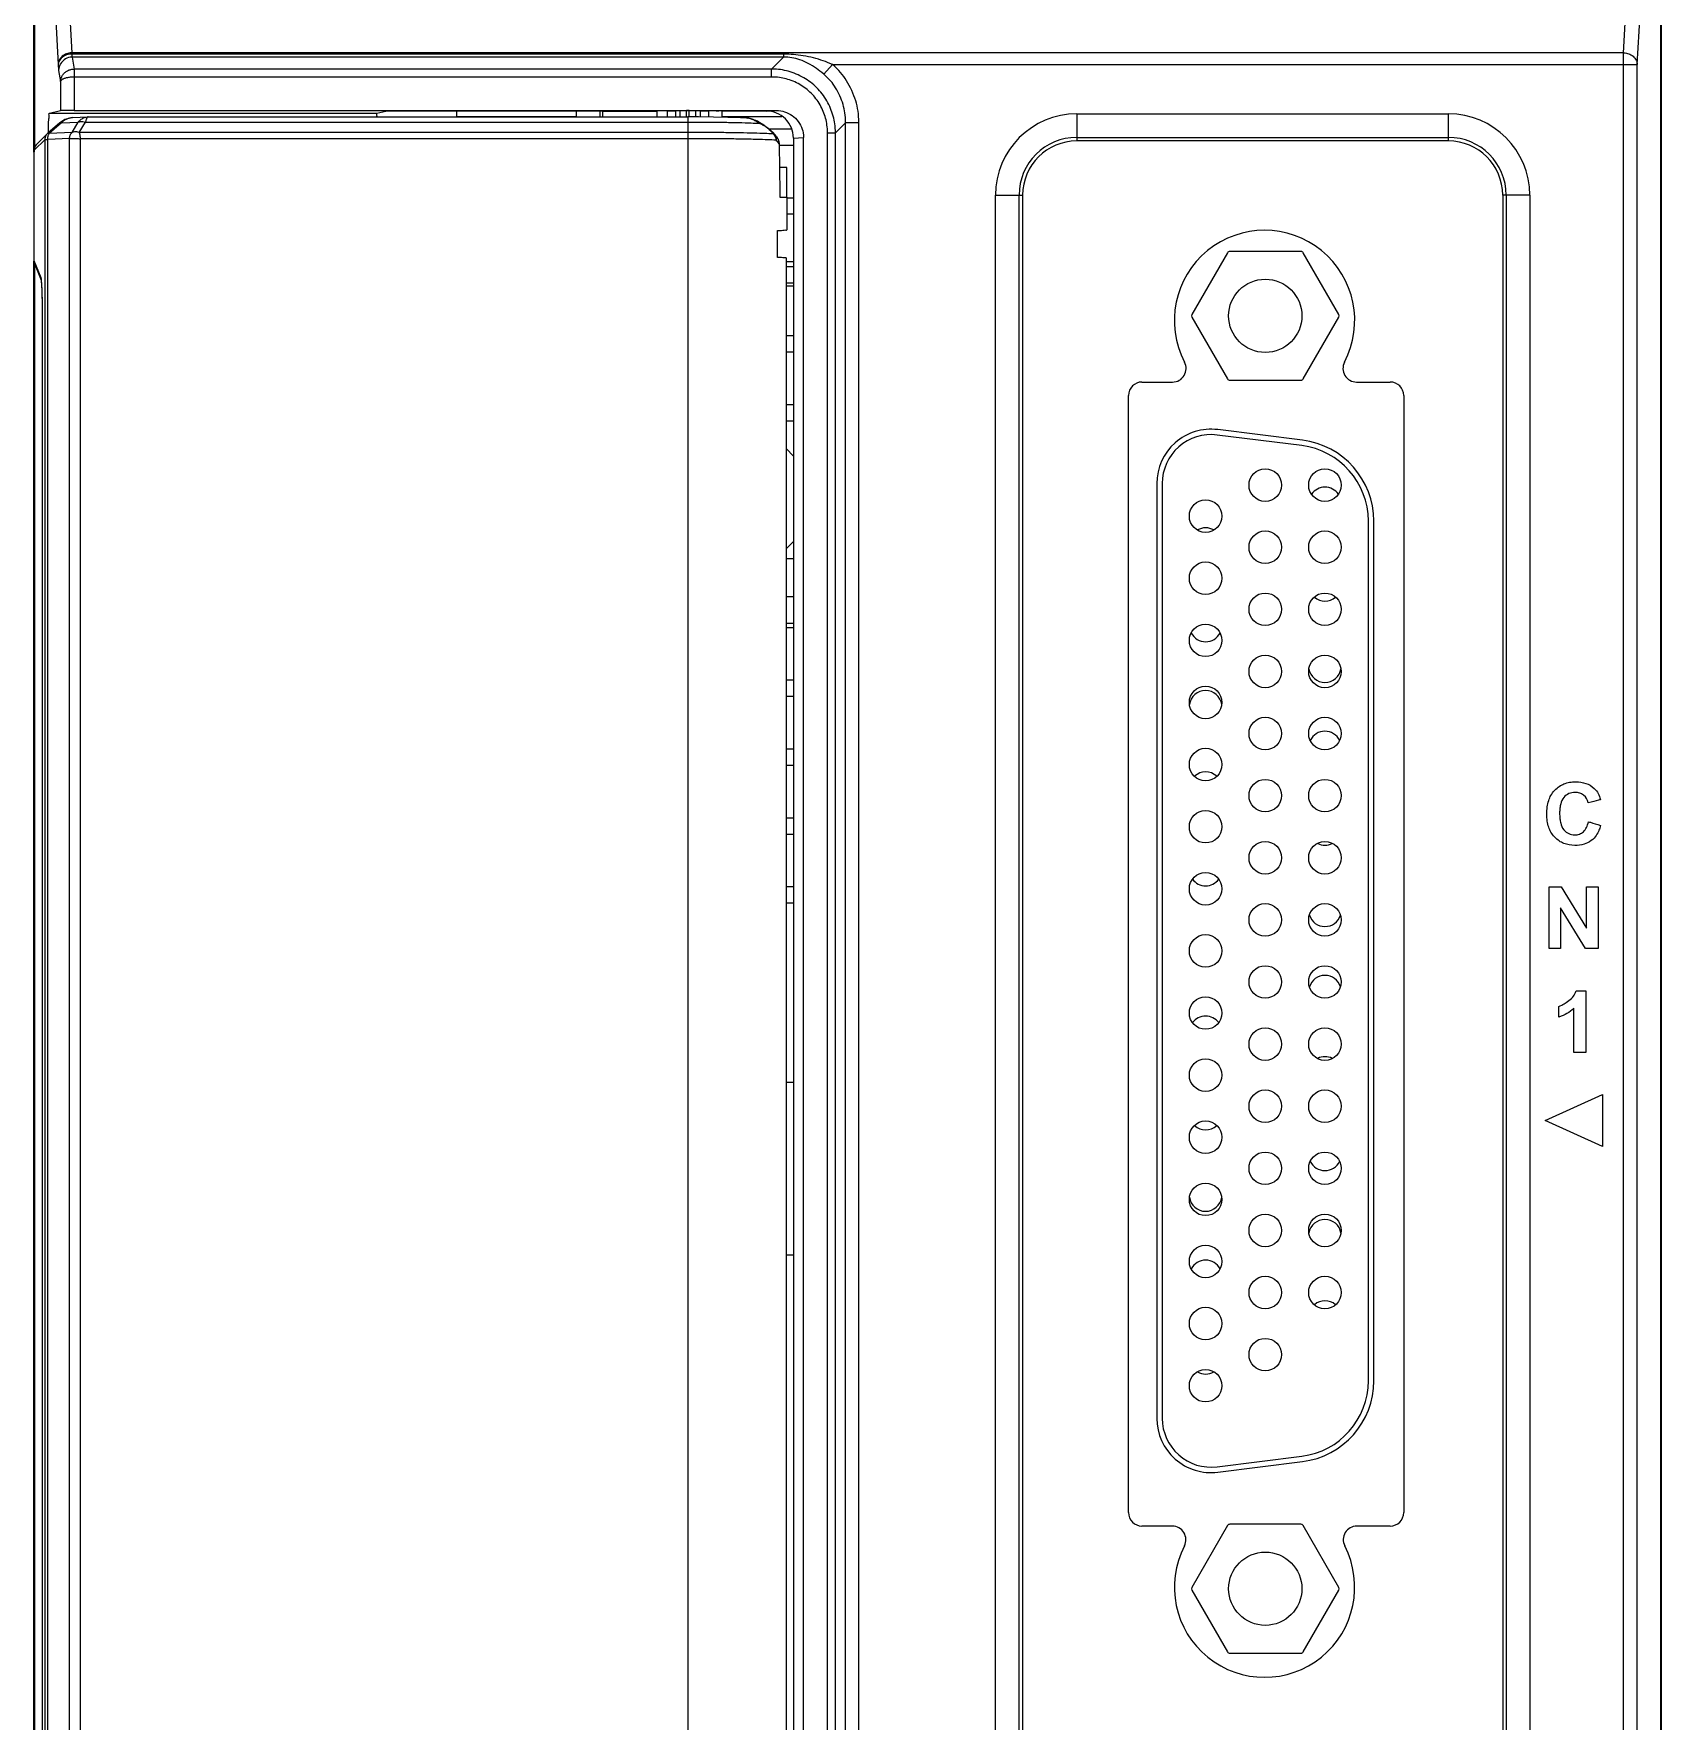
# Model space of a CAD drawing. Header units: millimetres. Extents: x 634 to 694, y 471 to 634.
# Drawn here: x 633.6 to 693.6, y 537.3 to 599.5 of the extents above; entities that cross this region are included whole.
import ezdxf

# ---------------------------------------------------------------- set-up
doc = ezdxf.new("R2010")
doc.units = ezdxf.units.MM
doc.layers.add('02___PRT_ALL_AXES', color=7, linetype='Continuous')

msp = doc.modelspace()

# ---------------------------------------------------------------- linework, layer by layer
for p, q in [((633.62, 595.171), (633.62, 631.565)), ((633.651, 595.353), (633.651, 631.562)), ((693.595, 631.562), (693.595, 473.616)), ((693.62, 631.644), (693.62, 473.644)), ((634.409, 600.244), (634.514, 598.409)), ((634.926, 600.378), (635.014, 598.835)), ((692.232, 598.835), (692.32, 600.378)), ((692.732, 598.409), (692.837, 600.244)), ((635.014, 598.835), (635.014, 598.789)), ((692.232, 598.835), (635.014, 598.835)), ((661.259, 598.789), (635.014, 598.789)), ((635.03, 598.679), (635.107, 598.237)), ((661.259, 598.679), (635.03, 598.679)), ((661.259, 598.679), (660.818, 598.237)), ((661.259, 598.789), (661.259, 598.679)), ((692.232, 474.479), (692.232, 598.835)), ((634.53, 598.189), (634.602, 597.779)), ((635.101, 597.943), (635.101, 596.715)), ((660.818, 597.943), (635.101, 597.943)), ((660.818, 598.237), (635.107, 598.237)), ((660.818, 597.943), (660.818, 598.237)), ((663.06, 598.409), (662.745, 598.045)), ((663.06, 598.409), (692.732, 598.409)), ((692.732, 474.479), (692.732, 598.409)), ((634.602, 597.779), (634.602, 596.711)), ((634.192, 596.609), (634.602, 596.711)), ((635.101, 596.715), (660.985, 596.715)), ((646.268, 596.609), (646.59, 596.689)), ((654.569, 596.689), (646.59, 596.689)), ((649.2, 596.694), (649.2, 596.472)), ((653.62, 596.472), (653.62, 596.689)), ((654.495, 596.472), (654.491, 596.689)), ((654.586, 596.689), (654.586, 596.472)), ((654.586, 596.689), (656.586, 596.689)), ((656.586, 596.689), (656.586, 596.472)), ((656.966, 596.698), (656.966, 596.472)), ((657.444, 596.703), (657.27, 596.701)), ((657.27, 596.701), (657.27, 596.472)), ((657.444, 596.472), (657.444, 596.703)), ((657.681, 596.472), (657.681, 596.705)), ((657.783, 596.472), (657.783, 596.705)), ((658.02, 596.471), (658.02, 596.703)), ((658.193, 596.701), (658.02, 596.703)), ((658.193, 596.47), (658.193, 596.701)), ((658.498, 596.468), (658.498, 596.698)), ((658.982, 596.689), (658.982, 596.46)), ((660.617, 596.689), (658.982, 596.689)), ((660.617, 596.689), (660.985, 596.715)), ((634.576, 596.255), (634.134, 595.872)), ((634.635, 596.255), (634.184, 595.865)), ((634.192, 596.609), (646.268, 596.609)), ((634.762, 596.375), (634.576, 596.255)), ((634.635, 596.255), (635.256, 596.284)), ((635.028, 595.904), (635.256, 596.284)), ((635.057, 596.447), (635.59, 596.472)), ((635.29, 595.9), (635.521, 596.284)), ((635.521, 596.284), (657.733, 596.284)), ((635.617, 596.472), (635.59, 596.471)), ((635.617, 596.472), (657.733, 596.472)), ((649.2, 596.494), (653.62, 596.494)), ((657.733, 596.472), (657.733, 486.896)), ((658.982, 596.494), (661.2, 596.494)), ((659.899, 596.432), (659.922, 596.431)), ((660.033, 596.41), (660.024, 596.412)), ((660.086, 596.391), (660.092, 596.387)), ((660.226, 596.341), (660.182, 596.359)), ((660.271, 596.322), (660.226, 596.341)), ((660.293, 596.312), (660.271, 596.322)), ((660.33, 596.294), (660.294, 596.312)), ((663.543, 596.255), (663.171, 595.884)), ((664.033, 596.255), (663.543, 596.255)), ((663.543, 486.373), (663.543, 596.255)), ((664.033, 486.373), (664.033, 596.255)), ((672.073, 596.589), (685.773, 596.589)), ((672.073, 596.589), (672.073, 595.589)), ((685.773, 595.589), (685.773, 596.589)), ((634.03, 595.645), (633.629, 595.244)), ((633.701, 595.44), (633.667, 595.39)), ((633.701, 595.44), (633.717, 595.456)), ((634.118, 595.857), (633.717, 595.456)), ((633.717, 595.456), (633.732, 595.471)), ((634.03, 486.922), (634.03, 595.645)), ((634.117, 595.857), (634.133, 595.872)), ((634.934, 595.675), (634.13, 595.638)), ((634.13, 486.929), (634.13, 595.638)), ((635.028, 595.904), (634.184, 595.865)), ((634.934, 486.891), (634.934, 595.675)), ((657.733, 595.9), (635.29, 595.9)), ((635.334, 486.896), (635.334, 595.671)), ((657.733, 595.671), (635.334, 595.671)), ((661.623, 595.69), (661.992, 595.716)), ((661.623, 595.689), (661.623, 486.939)), ((661.992, 486.912), (661.992, 595.716)), ((662.877, 595.884), (663.171, 595.884)), ((662.877, 486.744), (662.877, 595.884)), ((663.171, 486.744), (663.171, 595.884)), ((672.073, 595.719), (685.773, 595.719)), ((685.773, 595.589), (672.073, 595.589)), ((633.612, 594.754), (633.612, 591.326)), ((633.612, 594.754), (633.612, 594.754)), ((661.38, 594.609), (661.109, 594.609)), ((669.073, 593.589), (670.073, 593.589)), ((669.073, 503.589), (669.073, 593.589)), ((669.943, 503.589), (669.943, 593.589)), ((670.073, 593.589), (670.073, 503.589)), ((688.773, 593.589), (687.773, 593.589)), ((687.773, 593.589), (687.773, 503.589)), ((687.903, 593.589), (687.903, 503.589)), ((688.773, 593.589), (688.773, 503.589)), ((661.124, 593.509), (661.377, 593.509)), ((661.383, 593.509), (661.383, 592.313)), ((661.038, 591.293), (661.038, 592.286)), ((633.612, 591.371), (633.612, 591.371)), ((633.618, 591.181), (633.871, 590.549)), ((633.62, 490.97), (633.62, 591.15)), ((633.624, 591.121), (633.633, 591.088)), ((633.633, 591.088), (633.64, 591.07)), ((633.64, 591.07), (633.883, 590.459)), ((661.351, 591.274), (661.351, 491.303)), ((661.352, 591.144), (661.623, 591.145)), ((677.622, 591.464), (676.309, 589.189)), ((680.336, 591.514), (677.709, 591.514)), ((681.736, 589.189), (680.423, 591.464)), ((633.651, 491.071), (633.651, 591.047)), ((633.882, 590.467), (633.882, 590.466)), ((633.882, 590.466), (633.885, 590.444)), ((633.893, 590.355), (633.898, 590.29)), ((661.623, 590.343), (661.351, 590.344)), ((661.351, 590.244), (661.623, 590.244)), ((633.928, 588.746), (633.928, 493.372)), ((633.928, 588.746), (633.928, 588.746)), ((676.309, 589.089), (677.622, 586.814)), ((680.423, 586.814), (681.736, 589.089)), ((677.709, 586.764), (680.336, 586.764)), ((673.973, 545.019), (673.973, 586.199)), ((674.473, 586.699), (675.602, 586.699)), ((682.384, 586.699), (683.623, 586.699)), ((684.123, 586.199), (684.123, 545.019)), ((680.392, 584.553), (677.268, 584.943)), ((661.623, 583.971), (661.351, 584.243)), ((680.367, 584.354), (677.243, 584.745)), ((675.02, 582.959), (675.02, 548.49)), ((675.22, 582.959), (675.22, 548.49)), ((682.82, 549.873), (682.82, 581.576)), ((683.02, 549.873), (683.02, 581.576)), ((661.351, 580.545), (661.623, 580.817)), ((661.351, 578.794), (661.623, 578.794)), ((661.623, 577.794), (661.351, 577.794)), ((689.482, 568.088), (689.926, 568.088)), ((689.482, 565.811), (689.482, 568.088)), ((689.926, 568.088), (690.865, 566.557)), ((690.865, 568.088), (691.29, 568.088)), ((690.865, 566.557), (690.865, 568.088)), ((691.29, 568.088), (691.29, 565.811)), ((690.831, 565.811), (689.906, 567.308)), ((689.906, 567.308), (689.906, 565.811)), ((689.906, 565.811), (689.482, 565.811)), ((691.29, 565.811), (690.831, 565.811)), ((661.351, 560.882), (661.623, 560.882)), ((689.337, 559.471), (691.456, 560.427)), ((691.456, 560.427), (691.456, 558.516)), ((691.456, 558.516), (689.337, 559.471)), ((677.243, 546.704), (680.367, 547.094)), ((677.268, 546.505), (680.392, 546.896)), ((675.592, 544.519), (674.473, 544.519)), ((677.622, 544.534), (676.309, 542.259)), ((680.336, 544.584), (677.709, 544.584)), ((681.736, 542.259), (680.423, 544.534)), ((683.623, 544.519), (682.394, 544.519)), ((676.309, 542.159), (677.622, 539.884)), ((680.423, 539.884), (681.736, 542.159)), ((677.709, 539.834), (680.336, 539.834))]:
    msp.add_line(p, q)
for points in [[(635.058, 596.447), (635.012, 596.443), (634.762, 596.375)], [(659.899, 596.432), (659.668, 596.442), (659.204, 596.456), (658.68, 596.466), (658.124, 596.471), (657.733, 596.472)], [(660.097, 596.39), (660.059, 596.402), (660.033, 596.41)], [(660.182, 596.359), (660.139, 596.375), (660.097, 596.39)], [(633.614, 594.998), (633.613, 594.911), (633.612, 594.815), (633.612, 594.754)], [(633.619, 595.143), (633.616, 595.076), (633.614, 594.998)], [(633.667, 595.39), (633.639, 595.325), (633.629, 595.276), (633.624, 595.239), (633.621, 595.196), (633.619, 595.143)], [(633.612, 591.326), (633.613, 591.26), (633.615, 591.207), (633.618, 591.167), (633.624, 591.121)], [(633.885, 590.444), (633.889, 590.407), (633.893, 590.355)], [(633.898, 590.29), (633.902, 590.211), (633.906, 590.119), (633.91, 590.014), (633.914, 589.897), (633.917, 589.768), (633.92, 589.626), (633.923, 589.473), (633.925, 589.309), (633.927, 589.134), (633.928, 588.951), (633.928, 588.746)]]:
    msp.add_lwpolyline(points)
for centre, radius, start, end in [((672.073, 593.589), 3, 90, 180), ((685.773, 593.589), 3, 0, 90), ((659.503, 594.609), 1.877, 36.93163, 42.72586), ((672.073, 593.589), 2.13, 90, 180), ((672.073, 593.589), 2, 90, 180), ((685.773, 593.589), 2.13, 0, 90), ((685.773, 593.589), 2, 0, 90), ((678.993, 588.969), 3.325, 332.43561, 207.56439), ((677.709, 591.414), 0.1, 90, 150), ((680.336, 591.414), 0.1, 30, 90), ((676.396, 589.139), 0.1, 150, 210), ((681.649, 589.139), 0.1, 330, 30), ((675.602, 587.199), 0.5, 270, 27.56439), ((682.384, 587.199), 0.5, 152.43561, 270), ((677.709, 586.864), 0.1, 210, 270), ((680.336, 586.864), 0.1, 270, 330), ((674.473, 586.199), 0.5, 90, 180), ((683.623, 586.199), 0.5, 0, 90), ((677.02, 582.959), 2, 82.87498, 180), ((677.02, 582.959), 1.8, 82.87498, 180), ((680.02, 581.576), 2.8, 0, 82.87498), ((680.02, 581.576), 3, 0, 82.87498), ((680.02, 549.873), 2.8, 277.12502, 0), ((680.02, 549.873), 3, 277.12502, 0), ((677.02, 548.49), 2, 180, 277.12502), ((677.02, 548.49), 1.8, 180, 277.12502), ((674.473, 545.019), 0.5, 180, 270), ((675.592, 544.019), 0.5, 332.77304, 90), ((677.709, 544.484), 0.1, 90, 150), ((680.336, 544.484), 0.1, 30, 90), ((682.394, 544.019), 0.5, 90, 207.22696), ((683.623, 545.019), 0.5, 270, 0), ((678.993, 542.269), 3.325, 152.77304, 27.22696), ((676.396, 542.209), 0.1, 150, 210), ((681.649, 542.209), 0.1, 330, 30), ((677.709, 539.934), 0.1, 210, 270), ((680.336, 539.934), 0.1, 270, 330)]:
    msp.add_arc(centre, radius, start, end)
for points, knots in [([(635.014, 598.835), (634.937, 598.834), (634.829, 598.811), (634.658, 598.72), (634.545, 598.574), (634.516, 598.475), (634.514, 598.409)], [0, 0, 0, 0, 0.192261, 0.3781807, 0.5535847, 0.7200887, 0.7200887, 0.7200887, 0.7200887]), ([(635.014, 598.789), (634.913, 598.787), (634.775, 598.756), (634.573, 598.611), (634.517, 598.489), (634.514, 598.409)], [0, 0, 0, 0, 0.2524239, 0.4816054, 0.6820961, 0.6820961, 0.6820961, 0.6820961]), ([(635.03, 598.679), (634.927, 598.678), (634.778, 598.634), (634.577, 598.438), (634.531, 598.29), (634.53, 598.189)], [0, 0, 0, 0, 0.2576747, 0.5137001, 0.7671949, 0.7671949, 0.7671949, 0.7671949]), ([(635.014, 598.789), (635.016, 598.761), (635.02, 598.728), (635.024, 598.695), (635.03, 598.679)], [0, 0, 0, 0, 0.0699317, 0.111398, 0.111398, 0.111398, 0.111398]), ([(663.06, 598.409), (662.928, 598.466), (662.73, 598.542), (662.356, 598.655), (661.995, 598.732), (661.612, 598.779), (661.404, 598.789), (661.259, 598.789)], [0, 0, 0, 0, 0.361683, 0.741737, 1.122096, 1.492209, 1.852941, 1.852941, 1.852941, 1.852941]), ([(662.745, 598.045), (662.639, 598.138), (662.48, 598.26), (662.173, 598.451), (661.874, 598.583), (661.555, 598.664), (661.379, 598.68), (661.259, 598.679)], [0, 0, 0, 0, 0.352992, 0.703733, 1.037313, 1.349983, 1.650201, 1.650201, 1.650201, 1.650201]), ([(692.232, 598.835), (692.309, 598.834), (692.416, 598.812), (692.587, 598.721), (692.701, 598.574), (692.731, 598.476), (692.732, 598.409)], [0, 0, 0, 0, 0.1906664, 0.3762645, 0.5532169, 0.7200816, 0.7200816, 0.7200816, 0.7200816]), ([(634.514, 598.409), (634.517, 598.353), (634.521, 598.287), (634.524, 598.221), (634.53, 598.189)], [0, 0, 0, 0, 0.1393171, 0.2209294, 0.2209294, 0.2209294, 0.2209294]), ([(634.602, 597.779), (634.602, 597.803), (634.606, 597.838), (634.62, 597.901), (634.643, 597.958), (634.674, 598.013), (634.712, 598.063), (634.757, 598.107), (634.807, 598.146), (634.862, 598.179), (634.921, 598.205), (634.981, 598.223), (635.046, 598.235), (635.082, 598.237), (635.107, 598.237)], [0, 0, 0, 0, 0.0604586, 0.1220839, 0.1845321, 0.247372, 0.3100635, 0.3726756, 0.4359725, 0.4999101, 0.5639896, 0.6276536, 0.6905008, 0.7534709, 0.7534709, 0.7534709, 0.7534709]), ([(635.101, 597.943), (635.077, 597.943), (635.042, 597.942), (634.979, 597.937), (634.92, 597.93), (634.862, 597.921), (634.809, 597.909), (634.76, 597.896), (634.716, 597.88), (634.678, 597.863), (634.647, 597.844), (634.623, 597.824), (634.607, 597.801), (634.602, 597.788), (634.602, 597.779)], [0, 0, 0, 0, 0.0615036, 0.1225232, 0.1827835, 0.2411286, 0.2963399, 0.3473601, 0.3937218, 0.4353838, 0.4718888, 0.502839, 0.5286531, 0.5507574, 0.5507574, 0.5507574, 0.5507574]), ([(635.107, 598.237), (635.105, 598.215), (635.106, 598.168), (635.102, 598.062), (635.102, 597.996), (635.101, 597.943)], [0, 0, 0, 0, 0.0562951, 0.1616664, 0.2942341, 0.2942341, 0.2942341, 0.2942341]), ([(663.171, 595.884), (663.17, 596.133), (663.115, 596.486), (662.878, 597.083), (662.501, 597.567), (662.017, 597.944), (661.42, 598.181), (661.067, 598.236), (660.818, 598.237)], [0, 0, 0, 0, 0.621879, 1.235026, 1.843105, 2.451286, 3.064506, 3.686287, 3.686287, 3.686287, 3.686287]), ([(662.877, 595.884), (662.877, 596.101), (662.831, 596.41), (662.625, 596.936), (662.294, 597.361), (661.869, 597.691), (661.345, 597.897), (661.035, 597.943), (660.818, 597.943)], [0, 0, 0, 0, 0.542625, 1.08144, 1.615912, 2.149621, 2.6877, 3.230869, 3.230869, 3.230869, 3.230869]), ([(663.543, 596.255), (663.545, 596.529), (663.489, 596.913), (663.191, 597.579), (662.945, 597.872), (662.745, 598.045)], [0, 0, 0, 0, 0.684567, 1.354509, 2.015381, 2.015381, 2.015381, 2.015381]), ([(664.033, 596.255), (664.033, 596.584), (663.962, 597.046), (663.599, 597.846), (663.302, 598.2), (663.06, 598.409)], [0, 0, 0, 0, 0.820326, 1.630694, 2.428837, 2.428837, 2.428837, 2.428837]), ([(635.101, 596.715), (635.026, 596.715), (634.927, 596.714), (634.771, 596.716), (634.664, 596.709), (634.618, 596.715), (634.602, 596.711)], [0, 0, 0, 0, 0.1873002, 0.3473283, 0.4567826, 0.4997374, 0.4997374, 0.4997374, 0.4997374]), ([(656.966, 596.698), (656.879, 596.697), (656.765, 596.696), (656.651, 596.695), (656.586, 596.694)], [0, 0, 0, 0, 0.2189211, 0.3800302, 0.3800302, 0.3800302, 0.3800302]), ([(656.966, 596.698), (657.013, 596.698), (657.073, 596.699), (657.183, 596.7), (657.236, 596.7), (657.27, 596.701)], [0, 0, 0, 0, 0.1161964, 0.2181787, 0.3042441, 0.3042441, 0.3042441, 0.3042441]), ([(657.444, 596.703), (657.468, 596.704), (657.509, 596.704), (657.594, 596.705), (657.643, 596.705), (657.681, 596.705)], [0, 0, 0, 0, 0.0612108, 0.1430482, 0.2370125, 0.2370125, 0.2370125, 0.2370125]), ([(657.783, 596.705), (657.82, 596.705), (657.869, 596.705), (657.955, 596.704), (657.995, 596.704), (658.02, 596.703)], [0, 0, 0, 0, 0.0939643, 0.1758017, 0.2370125, 0.2370125, 0.2370125, 0.2370125]), ([(658.193, 596.701), (658.228, 596.7), (658.281, 596.7), (658.39, 596.699), (658.451, 596.698), (658.498, 596.698)], [0, 0, 0, 0, 0.0860654, 0.1880478, 0.3042441, 0.3042441, 0.3042441, 0.3042441]), ([(658.982, 596.689), (658.982, 596.712), (658.861, 596.665), (658.737, 596.714), (658.601, 596.697), (658.498, 596.698)], [0, 0, 0, 0, 0.0581145, 0.2257566, 0.4845027, 0.4845027, 0.4845027, 0.4845027]), ([(661.623, 595.689), (661.623, 595.846), (661.57, 596.071), (661.35, 596.419), (661.002, 596.636), (660.778, 596.689), (660.623, 596.689)], [0, 0, 0, 0, 0.391634, 0.781957, 1.172165, 1.560504, 1.560504, 1.560504, 1.560504]), ([(660.985, 596.715), (661.112, 596.715), (661.293, 596.682), (661.59, 596.536), (661.813, 596.315), (661.959, 596.02), (661.992, 595.841), (661.992, 595.716)], [0, 0, 0, 0, 0.316234, 0.631373, 0.944972, 1.257176, 1.568659, 1.568659, 1.568659, 1.568659]), ([(634.156, 596.069), (634.156, 596.184), (634.15, 596.329), (634.196, 596.484), (634.166, 596.602), (634.192, 596.609)], [0, 0, 0, 0, 0.2874811, 0.4738227, 0.5417231, 0.5417231, 0.5417231, 0.5417231]), ([(634.576, 596.255), (634.581, 596.259), (634.591, 596.263), (634.613, 596.262), (634.625, 596.259), (634.635, 596.255)], [0, 0, 0, 0, 0.015615, 0.03550557, 0.06136965, 0.06136965, 0.06136965, 0.06136965]), ([(634.982, 596.438), (634.961, 596.435), (634.931, 596.428), (634.902, 596.419), (634.884, 596.413)], [0, 0, 0, 0, 0.0530852, 0.1018441, 0.1018441, 0.1018441, 0.1018441]), ([(635.256, 596.284), (635.288, 596.294), (635.337, 596.303), (635.433, 596.302), (635.484, 596.294), (635.521, 596.284)], [0, 0, 0, 0, 0.0836307, 0.1730893, 0.2677121, 0.2677121, 0.2677121, 0.2677121]), ([(635.257, 596.284), (635.294, 596.331), (635.354, 596.389), (635.48, 596.456), (635.549, 596.469), (635.59, 596.471)], [0, 0, 0, 0, 0.151186, 0.2908707, 0.3927484, 0.3927484, 0.3927484, 0.3927484]), ([(635.616, 596.472), (635.602, 596.471), (635.574, 596.446), (635.56, 596.418), (635.551, 596.391)], [0, 0, 0, 0, 0.0357145, 0.1081263, 0.1081263, 0.1081263, 0.1081263]), ([(646.268, 596.609), (646.242, 596.602), (646.259, 596.532), (646.257, 596.5), (646.256, 596.472)], [0, 0, 0, 0, 0.0679004, 0.1384448, 0.1384448, 0.1384448, 0.1384448]), ([(657.733, 596.285), (657.981, 596.285), (658.329, 596.283), (658.935, 596.278), (659.494, 596.268), (659.789, 596.26), (659.979, 596.254)], [0, 0, 0, 0, 0.618872, 1.21926, 1.769645, 2.246598, 2.246598, 2.246598, 2.246598]), ([(660.024, 596.412), (660.02, 596.414), (660.004, 596.418), (659.988, 596.422), (659.97, 596.425)], [0, 0, 0, 0, 0.01119014, 0.05583459, 0.05583459, 0.05583459, 0.05583459]), ([(660.092, 596.388), (660.091, 596.388), (660.079, 596.393), (660.054, 596.403), (660.036, 596.409), (660.024, 596.412)], [0, 0, 0, 0, 0.00500043, 0.04265134, 0.07245168, 0.07245168, 0.07245168, 0.07245168]), ([(660.236, 596.315), (660.21, 596.33), (660.173, 596.348), (660.101, 596.38), (660.063, 596.394), (660.036, 596.403)], [0, 0, 0, 0, 0.0746537, 0.1475265, 0.2189389, 0.2189389, 0.2189389, 0.2189389]), ([(660.189, 596.354), (660.171, 596.36), (660.149, 596.368), (660.113, 596.38), (660.098, 596.385), (660.092, 596.388)], [0, 0, 0, 0, 0.0455465, 0.0868043, 0.1018587, 0.1018587, 0.1018587, 0.1018587]), ([(660.364, 596.238), (660.357, 596.252), (660.346, 596.27), (660.331, 596.286), (660.321, 596.294)], [0, 0, 0, 0, 0.03677374, 0.07077775, 0.07077775, 0.07077775, 0.07077775]), ([(660.599, 596.107), (660.555, 596.137), (660.486, 596.179), (660.414, 596.216), (660.364, 596.238)], [0, 0, 0, 0, 0.1317954, 0.2695213, 0.2695213, 0.2695213, 0.2695213]), ([(660.448, 596.229), (660.48, 596.21), (660.526, 596.179), (660.571, 596.147), (660.601, 596.125)], [0, 0, 0, 0, 0.0920532, 0.1843604, 0.1843604, 0.1843604, 0.1843604]), ([(660.675, 596.069), (660.704, 596.046), (660.744, 596.013), (660.82, 595.947), (660.857, 595.91), (660.882, 595.883)], [0, 0, 0, 0, 0.0930351, 0.186133, 0.2789911, 0.2789911, 0.2789911, 0.2789911]), ([(633.629, 595.244), (633.629, 595.278), (633.636, 595.326), (633.669, 595.397), (633.69, 595.427), (633.701, 595.44)], [0, 0, 0, 0, 0.0855385, 0.1708396, 0.2124467, 0.2124467, 0.2124467, 0.2124467]), ([(634.03, 595.645), (634.03, 595.66), (634.031, 595.682), (634.039, 595.721), (634.051, 595.759), (634.071, 595.798), (634.085, 595.819), (634.097, 595.834)], [0, 0, 0, 0, 0.0378041, 0.0760357, 0.1154402, 0.1576042, 0.2042007, 0.2042007, 0.2042007, 0.2042007]), ([(634.03, 595.645), (634.035, 595.642), (634.05, 595.644), (634.085, 595.639), (634.109, 595.639), (634.129, 595.638)], [0, 0, 0, 0, 0.01396204, 0.04766571, 0.09982447, 0.09982447, 0.09982447, 0.09982447]), ([(634.129, 595.638), (634.129, 595.653), (634.129, 595.675), (634.131, 595.715), (634.138, 595.753), (634.148, 595.79), (634.159, 595.818), (634.164, 595.83), (634.164, 595.831)], [0, 0, 0, 0, 0.0383491, 0.0764287, 0.1147428, 0.1543434, 0.1949174, 0.197472, 0.197472, 0.197472, 0.197472]), ([(634.184, 595.865), (634.176, 595.87), (634.166, 595.875), (634.147, 595.878), (634.138, 595.875), (634.134, 595.872)], [0, 0, 0, 0, 0.02348204, 0.0407912, 0.05405868, 0.05405868, 0.05405868, 0.05405868]), ([(634.934, 595.675), (634.934, 595.689), (634.934, 595.709), (634.939, 595.746), (634.948, 595.781), (634.962, 595.816), (634.98, 595.848), (635.003, 595.879), (635.018, 595.894), (635.029, 595.904)], [0, 0, 0, 0, 0.0345607, 0.0700101, 0.1065282, 0.1437808, 0.1812948, 0.218601, 0.2554957, 0.2554957, 0.2554957, 0.2554957]), ([(634.934, 595.675), (634.978, 595.675), (635.048, 595.674), (635.193, 595.672), (635.273, 595.671), (635.334, 595.671)], [0, 0, 0, 0, 0.1102561, 0.2479296, 0.4000244, 0.4000244, 0.4000244, 0.4000244]), ([(635.29, 595.9), (635.254, 595.91), (635.204, 595.92), (635.108, 595.922), (635.06, 595.914), (635.028, 595.904)], [0, 0, 0, 0, 0.0937609, 0.1823192, 0.2649528, 0.2649528, 0.2649528, 0.2649528]), ([(635.334, 595.671), (635.334, 595.685), (635.333, 595.705), (635.33, 595.743), (635.326, 595.778), (635.319, 595.813), (635.311, 595.845), (635.301, 595.875), (635.295, 595.89), (635.29, 595.9)], [0, 0, 0, 0, 0.0357008, 0.0719397, 0.1082424, 0.1436042, 0.1770293, 0.2077381, 0.2355636, 0.2355636, 0.2355636, 0.2355636]), ([(660.873, 595.846), (660.755, 595.853), (660.554, 595.861), (660.13, 595.875), (659.628, 595.885), (659.042, 595.894), (658.377, 595.899), (658.001, 595.901), (657.733, 595.9)], [0, 0, 0, 0, 0.29477, 0.70051, 1.218777, 1.819919, 2.469785, 3.140295, 3.140295, 3.140295, 3.140295]), ([(660.983, 595.617), (660.864, 595.624), (660.658, 595.632), (660.224, 595.645), (659.704, 595.656), (659.096, 595.664), (658.404, 595.669), (658.013, 595.671), (657.733, 595.671)], [0, 0, 0, 0, 0.298622, 0.715384, 1.250666, 1.874964, 2.551993, 3.250388, 3.250388, 3.250388, 3.250388]), ([(660.873, 595.846), (660.884, 595.836), (660.9, 595.82), (660.914, 595.802), (660.922, 595.79)], [0, 0, 0, 0, 0.03710767, 0.07498492, 0.07498492, 0.07498492, 0.07498492]), ([(660.964, 595.788), (660.955, 595.799), (660.939, 595.814), (660.921, 595.826), (660.908, 595.832)], [0, 0, 0, 0, 0.03480305, 0.07130985, 0.07130985, 0.07130985, 0.07130985]), ([(660.922, 595.79), (660.931, 595.777), (660.944, 595.755), (660.955, 595.733), (660.961, 595.716)], [0, 0, 0, 0, 0.03976737, 0.08295912, 0.08295912, 0.08295912, 0.08295912]), ([(660.964, 595.788), (660.971, 595.779), (660.98, 595.765), (660.993, 595.733), (660.996, 595.716), (660.996, 595.702)], [0, 0, 0, 0, 0.02956119, 0.05985035, 0.09316135, 0.09316135, 0.09316135, 0.09316135]), ([(661.096, 595.477), (661.075, 595.506), (661.042, 595.549), (661.007, 595.591), (660.983, 595.617)], [0, 0, 0, 0, 0.0901768, 0.1803276, 0.1803276, 0.1803276, 0.1803276]), ([(661.096, 595.477), (661.1, 595.215), (661.104, 594.955), (661.108, 594.695), (661.109, 594.609)], [0, 0, 0, 0, 0.6546631, 0.8680343, 0.8680343, 0.8680343, 0.8680343]), ([(633.629, 595.244), (633.622, 595.236), (633.627, 595.208), (633.618, 595.156), (633.617, 595.084), (633.614, 595.001), (633.613, 594.918), (633.613, 594.831), (633.612, 594.785), (633.612, 594.754)], [0, 0, 0, 0, 0.0252732, 0.082457, 0.1580438, 0.2423277, 0.3286267, 0.412446, 0.4909037, 0.4909037, 0.4909037, 0.4909037]), ([(661.109, 594.609), (661.111, 594.432), (661.116, 594.102), (661.121, 593.772), (661.124, 593.509)], [0, 0, 0, 0, 0.442675, 1.10011, 1.10011, 1.10011, 1.10011]), ([(661.377, 593.509), (661.378, 593.656), (661.378, 593.861), (661.379, 594.257), (661.38, 594.462), (661.38, 594.609)], [0, 0, 0, 0, 0.366524, 0.733196, 1.100004, 1.100004, 1.100004, 1.100004]), ([(661.038, 592.286), (661.114, 592.289), (661.211, 592.283), (661.302, 592.314), (661.383, 592.297), (661.383, 592.313)], [0, 0, 0, 0, 0.1907404, 0.3070741, 0.3471018, 0.3471018, 0.3471018, 0.3471018]), ([(633.613, 591.344), (633.613, 591.335), (633.613, 591.322), (633.613, 591.299), (633.613, 591.277), (633.614, 591.257), (633.614, 591.237), (633.615, 591.218), (633.616, 591.202), (633.617, 591.19), (633.618, 591.184), (633.618, 591.181)], [0, 0, 0, 0, 0.0237394, 0.0457818, 0.067067, 0.0880025, 0.1080843, 0.126865, 0.1433596, 0.1562668, 0.1635764, 0.1635764, 0.1635764, 0.1635764]), ([(633.618, 591.181), (633.618, 591.147), (633.624, 591.118), (633.632, 591.091), (633.633, 591.088)], [0, 0, 0, 0, 0.08515891, 0.09462886, 0.09462886, 0.09462886, 0.09462886]), ([(661.351, 591.274), (661.324, 591.278), (661.275, 591.281), (661.162, 591.288), (661.094, 591.291), (661.038, 591.293)], [0, 0, 0, 0, 0.0682205, 0.1730778, 0.3140961, 0.3140961, 0.3140961, 0.3140961]), ([(633.91, 590.031), (633.911, 590.007), (633.912, 589.971), (633.913, 589.936), (633.913, 589.912)], [0, 0, 0, 0, 0.0602678, 0.1189158, 0.1189158, 0.1189158, 0.1189158]), ([(633.919, 589.68), (633.92, 589.655), (633.921, 589.615), (633.922, 589.575), (633.922, 589.546)], [0, 0, 0, 0, 0.0607301, 0.1336217, 0.1336217, 0.1336217, 0.1336217]), ([(633.926, 589.266), (633.926, 589.238), (633.926, 589.201), (633.927, 589.163), (633.927, 589.142)], [0, 0, 0, 0, 0.0710566, 0.1238041, 0.1238041, 0.1238041, 0.1238041]), ([(689.693, 571.646, 64.632), (689.806, 571.767, 64.632), (689.961, 571.867, 64.632), (690.243, 571.949, 64.632), (690.515, 571.971, 64.632), (690.851, 571.919, 64.632), (691.042, 571.811, 64.632), (691.145, 571.715, 64.632)], [0, 0, 0, 0, 0.413411, 0.626385, 0.85498, 1.238924, 1.591079, 1.591079, 1.591079, 1.591079]), ([(689.691, 569.921, 64.632), (689.574, 570.044, 64.632), (689.483, 570.216, 64.632), (689.408, 570.519, 64.632), (689.394, 570.77, 64.632), (689.408, 571.024, 64.632), (689.483, 571.34, 64.632), (689.573, 571.519, 64.632), (689.693, 571.646, 64.632)], [0, 0, 0, 0, 0.426361, 0.658324, 0.912743, 1.180991, 1.4233, 1.860002, 1.860002, 1.860002, 1.860002]), ([(690.757, 571.466, 64.632), (690.706, 571.507, 64.632), (690.618, 571.55, 64.632), (690.421, 571.58, 64.632), (690.209, 571.541, 64.632), (690.006, 571.39, 64.632), (689.913, 571.184, 64.632), (689.878, 570.981, 64.632), (689.87, 570.796, 64.632), (689.877, 570.61, 64.632), (689.915, 570.394, 64.632), (689.958, 570.268, 64.632), (690.028, 570.186, 64.632)], [0, 0, 0, 0, 0.161781, 0.333916, 0.568579, 0.796051, 1.061638, 1.225239, 1.414436, 1.614632, 1.786044, 2.057237, 2.057237, 2.057237, 2.057237]), ([(691.378, 571.298, 64.632), (691.35, 571.291, 64.632), (691.214, 571.258, 64.632), (691.078, 571.225, 64.632), (690.926, 571.188, 64.632)], [0, 0, 0, 0, 0.0726948, 0.4652466, 0.4652466, 0.4652466, 0.4652466]), ([(691.042, 569.793, 64.632), (690.946, 569.72, 64.632), (690.773, 569.643, 64.632), (690.409, 569.59, 64.632), (690.009, 569.667, 64.632), (689.802, 569.803, 64.632), (689.691, 569.921, 64.632)], [0, 0, 0, 0, 0.303114, 0.640816, 1.061342, 1.466644, 1.466644, 1.466644, 1.466644]), ([(690.028, 570.186, 64.632), (690.087, 570.117, 64.632), (690.196, 570.036, 64.632), (690.414, 569.991, 64.632), (690.605, 570.02, 64.632), (690.828, 570.16, 64.632), (690.9, 570.327, 64.632), (690.937, 570.488, 64.632)], [0, 0, 0, 0, 0.225135, 0.454997, 0.627887, 0.797217, 1.211229, 1.211229, 1.211229, 1.211229]), ([(690.937, 570.488, 64.632), (690.965, 570.479, 64.632), (691.099, 570.438, 64.632), (691.233, 570.397, 64.632), (691.383, 570.35, 64.632)], [0, 0, 0, 0, 0.0730104, 0.4672667, 0.4672667, 0.4672667, 0.4672667]), ([(691.383, 570.35, 64.632), (691.364, 570.279, 64.632), (691.298, 570.094, 64.632), (691.193, 569.908, 64.632), (691.042, 569.793, 64.632)], [0, 0, 0, 0, 0.1852281, 0.6591343, 0.6591343, 0.6591343, 0.6591343]), ([(690.486, 564.255, 64.632), (690.508, 564.255, 64.632), (690.614, 564.255, 64.632), (690.72, 564.255, 64.632), (690.839, 564.255, 64.632)], [0, 0, 0, 0, 0.0551754, 0.3531223, 0.3531223, 0.3531223, 0.3531223]), ([(690.839, 564.255, 64.632), (690.839, 564.112, 64.632), (690.839, 563.428, 64.632), (690.839, 562.743, 64.632), (690.839, 561.973, 64.632)], [0, 0, 0, 0, 0.356567, 2.282031, 2.282031, 2.282031, 2.282031]), ([(689.841, 563.285, 64.632), (689.841, 563.309, 64.632), (689.841, 563.428, 64.632), (689.841, 563.548, 64.632), (689.841, 563.681, 64.632)], [0, 0, 0, 0, 0.0620117, 0.396875, 0.396875, 0.396875, 0.396875]), ([(690.403, 561.973, 64.632), (690.403, 562.075, 64.632), (690.403, 562.568, 64.632), (690.403, 563.061, 64.632), (690.403, 563.616, 64.632)], [0, 0, 0, 0, 0.256767, 1.643311, 1.643311, 1.643311, 1.643311]), ([(690.839, 561.973, 64.632), (690.812, 561.973, 64.632), (690.681, 561.973, 64.632), (690.55, 561.973, 64.632), (690.403, 561.973, 64.632)], [0, 0, 0, 0, 0.0680406, 0.4354601, 0.4354601, 0.4354601, 0.4354601])]:
    msp.add_open_spline(points, degree=3, knots=knots)
for points in [[(657.783, 596.705), (657.762, 596.705), (657.732, 596.705), (657.701, 596.705), (657.681, 596.705)], [(634.153, 595.888), (634.154, 595.961), (634.155, 595.997), (634.156, 596.069)], [(634.773, 596.362), (634.713, 596.327), (634.685, 596.304), (634.635, 596.255)], [(634.884, 596.413), (634.838, 596.397), (634.815, 596.386), (634.773, 596.362)], [(635.057, 596.447), (635.027, 596.445), (635.012, 596.444), (634.982, 596.438)], [(635.551, 596.391), (635.537, 596.349), (635.531, 596.328), (635.521, 596.285)], [(659.97, 596.425), (659.951, 596.428), (659.941, 596.429), (659.922, 596.431)], [(659.974, 596.422), (659.953, 596.427), (659.943, 596.429), (659.922, 596.431)], [(660.036, 596.403), (660.012, 596.412), (659.999, 596.416), (659.974, 596.422)], [(659.979, 596.254), (660.104, 596.25), (660.166, 596.248), (660.29, 596.242)], [(660.235, 596.336), (660.217, 596.344), (660.207, 596.347), (660.189, 596.354)], [(660.285, 596.315), (660.266, 596.324), (660.255, 596.328), (660.235, 596.336)], [(660.301, 596.279), (660.275, 596.294), (660.263, 596.301), (660.236, 596.315)], [(660.29, 596.242), (660.305, 596.241), (660.313, 596.241), (660.328, 596.24)], [(660.321, 596.294), (660.311, 596.303), (660.305, 596.306), (660.293, 596.312)], [(660.364, 596.238), (660.339, 596.255), (660.326, 596.263), (660.301, 596.279)], [(660.328, 596.24), (660.342, 596.24), (660.349, 596.239), (660.364, 596.238)], [(660.33, 596.294), (660.346, 596.287), (660.353, 596.283), (660.368, 596.275)], [(660.368, 596.275), (660.401, 596.257), (660.417, 596.248), (660.448, 596.229)], [(660.699, 596.03), (660.66, 596.063), (660.64, 596.078), (660.599, 596.107)], [(660.601, 596.125), (660.631, 596.103), (660.645, 596.092), (660.675, 596.069)], [(634.097, 595.834), (634.104, 595.843), (634.109, 595.848), (634.117, 595.857)], [(634.164, 595.831), (634.167, 595.838), (634.169, 595.842), (634.173, 595.85)], [(634.173, 595.85), (634.177, 595.856), (634.179, 595.859), (634.183, 595.865)], [(660.79, 595.943), (660.755, 595.979), (660.737, 595.997), (660.699, 596.03)], [(660.873, 595.846), (660.842, 595.886), (660.825, 595.906), (660.79, 595.943)], [(660.908, 595.832), (660.895, 595.839), (660.888, 595.842), (660.873, 595.846)], [(660.961, 595.716), (660.968, 595.699), (660.97, 595.689), (660.975, 595.671)], [(660.975, 595.671), (660.98, 595.65), (660.982, 595.639), (660.983, 595.617)], [(660.995, 595.663), (660.992, 595.644), (660.989, 595.635), (660.983, 595.617)], [(660.996, 595.702), (660.997, 595.687), (660.997, 595.679), (660.995, 595.663)], [(661.003, 595.737), (661.039, 595.69), (661.053, 595.663), (661.073, 595.607)], [(661.073, 595.607), (661.09, 595.557), (661.095, 595.53), (661.096, 595.477)], [(633.612, 591.371), (633.612, 591.36), (633.612, 591.355), (633.613, 591.344)], [(633.871, 590.549), (633.871, 590.515), (633.873, 590.497), (633.883, 590.465)], [(633.871, 590.549), (633.885, 590.512), (633.884, 590.491), (633.886, 590.452)], [(633.886, 590.452), (633.887, 590.446), (633.887, 590.443), (633.887, 590.437)], [(633.887, 590.437), (633.889, 590.414), (633.89, 590.402), (633.891, 590.378)], [(633.891, 590.378), (633.893, 590.35), (633.894, 590.336), (633.896, 590.308)], [(633.896, 590.308), (633.898, 590.286), (633.899, 590.274), (633.9, 590.251)], [(633.9, 590.251), (633.902, 590.219), (633.903, 590.202), (633.905, 590.169)], [(633.905, 590.169), (633.907, 590.114), (633.908, 590.086), (633.91, 590.031)], [(633.913, 589.912), (633.916, 589.819), (633.917, 589.773), (633.919, 589.68)], [(633.922, 589.546), (633.924, 589.434), (633.925, 589.378), (633.926, 589.266)], [(633.927, 589.142), (633.928, 589.011), (633.928, 588.946), (633.928, 588.815)], [(633.928, 588.815), (633.928, 588.787), (633.928, 588.773), (633.928, 588.746)], [(690.926, 571.188, 64.632), (690.897, 571.315, 64.632), (690.859, 571.385, 64.632), (690.757, 571.466, 64.632)], [(691.145, 571.715, 64.632), (691.284, 571.584, 64.632), (691.325, 571.482, 64.632), (691.378, 571.298, 64.632)], [(689.841, 563.681, 64.632), (690.003, 563.734, 64.632), (690.077, 563.788, 64.632), (690.212, 563.892, 64.632)], [(690.212, 563.892, 64.632), (690.355, 564.004, 64.632), (690.424, 564.084, 64.632), (690.486, 564.255, 64.632)], [(690.403, 563.616, 64.632), (690.213, 563.437, 64.632), (690.089, 563.367, 64.632), (689.841, 563.285, 64.632)]]:
    msp.add_open_spline(points, degree=3)
at = {"layer": '02___PRT_ALL_AXES'}
for p, q in [((660.718, 596.034), (661.554, 596.034)), ((661.096, 595.434), (661.623, 595.434)), ((661.383, 593.494), (661.623, 593.494)), ((661.383, 592.894), (661.623, 592.894)), ((661.351, 590.954), (661.623, 590.954)), ((661.351, 590.354), (661.623, 590.354)), ((661.351, 588.414), (661.623, 588.414)), ((661.351, 587.814), (661.623, 587.814)), ((661.351, 585.874), (661.623, 585.874)), ((661.351, 585.274), (661.623, 585.274)), ((661.6, 580.794), (661.623, 580.794)), ((661.351, 580.194), (661.623, 580.194)), ((661.351, 577.654), (661.623, 577.654)), ((661.351, 575.714), (661.623, 575.714)), ((661.351, 575.114), (661.623, 575.114)), ((661.351, 573.174), (661.623, 573.174)), ((661.351, 572.574), (661.623, 572.574)), ((661.351, 570.634), (661.623, 570.634)), ((661.351, 570.034), (661.623, 570.034)), ((661.351, 568.094), (661.623, 568.094)), ((661.351, 567.494), (661.623, 567.494)), ((661.351, 554.524), (661.623, 554.524))]:
    msp.add_line(p, q, dxfattribs=at)
for centre, radius in [((679.02, 589.139), 1.35), ((679.02, 582.899), 0.6), ((681.22, 582.899), 0.6), ((676.82, 581.754), 0.6), ((679.02, 580.609), 0.6), ((681.22, 580.609), 0.6), ((676.82, 579.464), 0.6), ((679.02, 578.319), 0.6), ((681.22, 578.319), 0.6), ((676.82, 577.174), 0.6), ((679.02, 576.029), 0.6), ((681.22, 576.029), 0.6), ((676.82, 574.884), 0.6), ((679.02, 573.739), 0.6), ((681.22, 573.739), 0.6), ((676.82, 572.594), 0.6), ((679.02, 571.449), 0.6), ((681.22, 571.449), 0.6), ((676.82, 570.304), 0.6), ((679.02, 569.159), 0.6), ((681.22, 569.159), 0.6), ((676.82, 568.014), 0.6), ((679.02, 566.869), 0.6), ((681.22, 566.869), 0.6), ((676.82, 565.724), 0.6), ((679.02, 564.579), 0.6), ((681.22, 564.579), 0.6), ((676.82, 563.434), 0.6), ((679.02, 562.289), 0.6), ((681.22, 562.289), 0.6), ((676.82, 561.144), 0.6), ((679.02, 559.999), 0.6), ((681.22, 559.999), 0.6), ((676.82, 558.854), 0.6), ((679.02, 557.709), 0.6), ((681.22, 557.709), 0.6), ((676.82, 556.564), 0.6), ((679.02, 555.419), 0.6), ((681.22, 555.419), 0.6), ((676.82, 554.274), 0.6), ((679.02, 553.129), 0.6), ((681.22, 553.129), 0.6), ((676.82, 551.984), 0.6), ((679.02, 550.839), 0.6), ((676.82, 549.694), 0.6), ((679.02, 542.209), 1.35)]:
    msp.add_circle(centre, radius, dxfattribs=at)
for centre, start, end in [((681.22, 582.224), 34.38733, 145.61267), ((676.82, 580.724), 60.22894, 119.77106), ((681.22, 579.224), 229.56524, 310.43476), ((676.82, 577.724), 207.64662, 332.35338), ((681.22, 576.224), 189.46936, 350.53064), ((676.82, 574.724), 7.75651, 172.24349), ((681.22, 573.224), 25.74792, 154.25208), ((676.82, 571.724), 47.18108, 132.81892), ((681.22, 570.224), 243.95355, 296.04645), ((676.82, 568.724), 216.3109, 323.6891), ((681.22, 567.224), 197.2431, 342.7569), ((681.22, 564.224), 17.2431, 162.7569), ((676.82, 562.724), 36.3109, 143.6891), ((681.22, 561.224), 63.95355, 116.04645), ((676.82, 559.724), 227.18108, 312.81892), ((681.22, 558.224), 205.74792, 334.25208), ((676.82, 556.724), 187.75651, 352.24349), ((681.22, 555.224), 9.46936, 170.53064), ((676.82, 553.724), 27.64662, 152.35338), ((681.22, 552.224), 49.56524, 130.43476), ((676.82, 550.724), 240.22894, 299.77106)]:
    msp.add_arc(centre, 0.6, start, end, dxfattribs=at)

doc.saveas('drawing.dxf')
